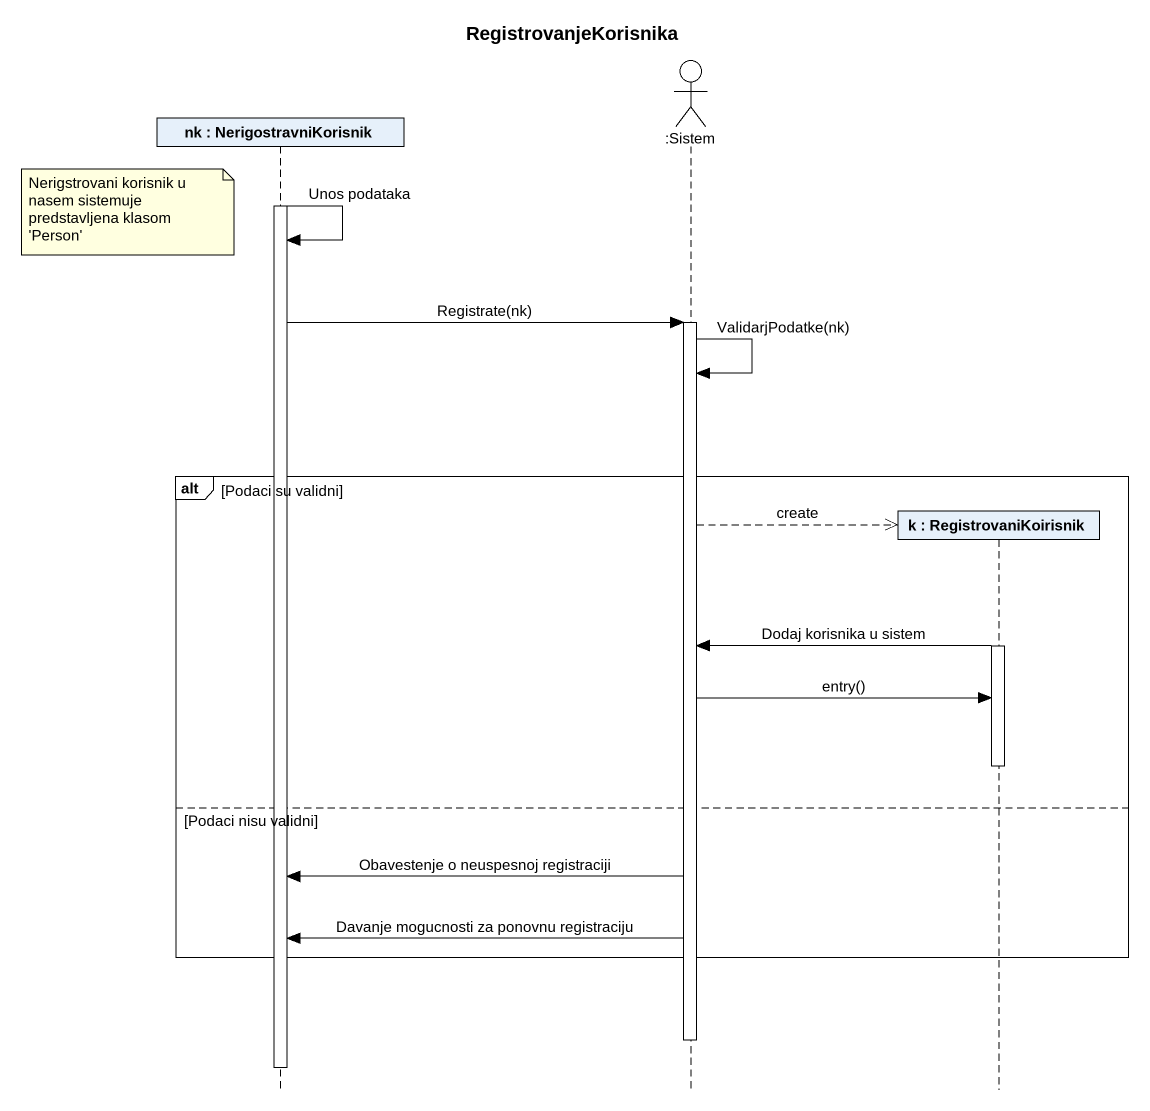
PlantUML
@startuml
title RegistrovanjeKorisnika
hide footbox
participant "nk : NerigostravniKorisnik" as nk
actor ":Sistem" as Sistem
participant "k : RegistrovaniKoirisnik" as k

activate nk
note left of nk : Nerigstrovani korisnik u nasem sistemuje predstavljena klasom 'Person'
nk -> nk : Unos podataka
nk -> Sistem : Registrate(nk)
activate Sistem
Sistem -> Sistem : ValidarjPodatke(nk)
alt Podaci su validni
  Sistem -->> k ** : create
  activate k
  k -> Sistem : Dodaj korisnika u sistem
  Sistem -> k : entry()
  deactivate k
else Podaci nisu validni
  Sistem -> nk : Obavestenje o neuspesnoj registraciji
  Sistem -> nk : Davanje mogucnosti za ponovnu registraciju
end
deactivate Sistem
deactivate nk
@enduml
